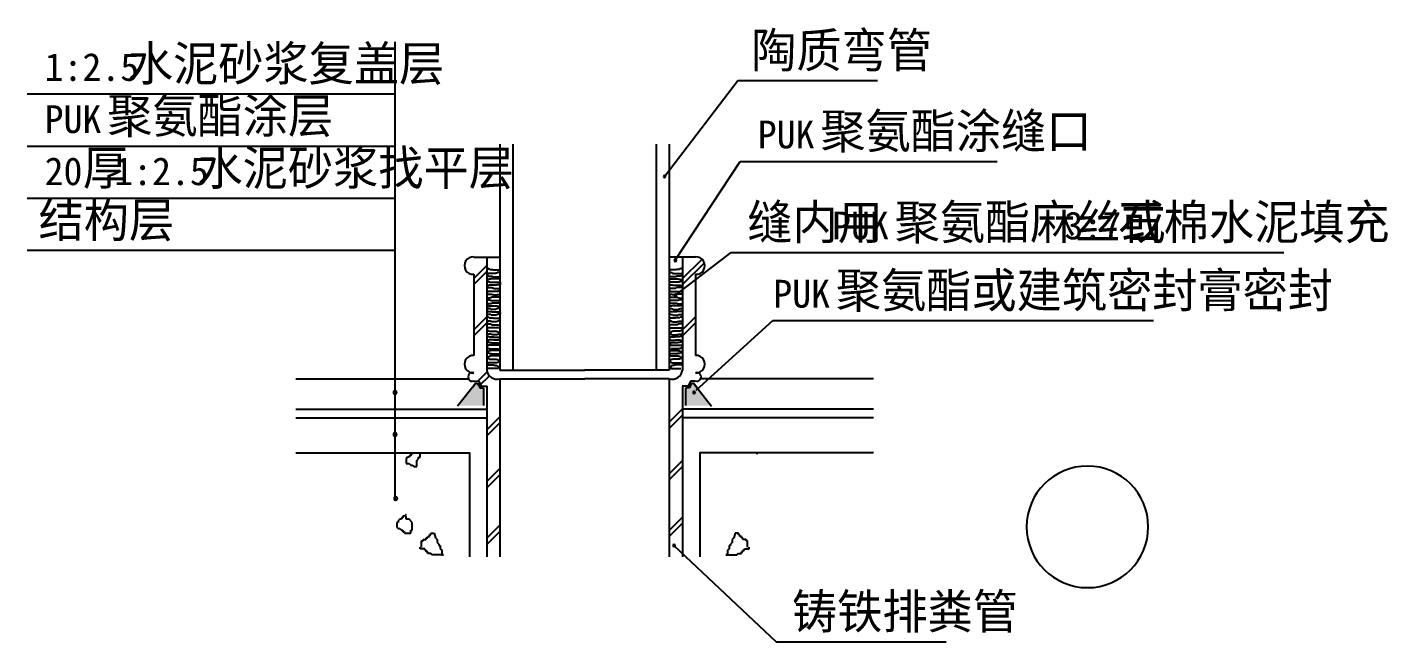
# Model space of a CAD drawing. Header units: metres. Extents: x 8228 to 30938, y -17394 to 5639.
# Drawn here: x 9451 to 25103, y -1435 to 5639 of the extents above; entities that cross this region are included whole.
import ezdxf

# ---------------------------------------------------------------- set-up
doc = ezdxf.new("R2010")
doc.units = ezdxf.units.M
doc.layers.add('PUB_DIM', color=3, linetype='Continuous')
doc.layers.add('PUB_TEXT', color=7, linetype='Continuous')

# ---------------------------------------------------------------- blocks, each defined once
blk = doc.blocks.new('_INDEX1')
blk.add_lwpolyline([(-0.5, 0, 1), (0.5, 0, 1)], format="xyb", close=True)
blk = doc.blocks.new('_DOT')
blk.add_lwpolyline([(-0.05, 0, 1), (0.05, 0, 1)], format="xyb", close=True)

msp = doc.modelspace()

# ---------------------------------------------------------------- linework, layer by layer
for p, q in [((14889.33, 4291.82), (14889.33, 1691.82)), ((15039.33, 4291.82), (15039.33, 1691.82)), ((16687.62, 4291.82), (16687.62, 1691.82)), ((16837.62, 4291.82), (16837.62, 1691.82)), ((14589.33, 2991.82), (14889.33, 2991.82)), ((14739.33, 2991.82), (14739.33, 1691.82)), ((17137.62, 2991.82), (16837.62, 2991.82)), ((16987.62, 2991.82), (16987.62, 1691.82)), ((14589.33, 2795.05), (14589.33, 1859.57)), ((17137.62, 2795.05), (17137.62, 1859.57)), ((12539.33, 1591.82), (14528.62, 1591.82)), ((14589.33, 1661.62), (14589.33, 1660.51)), ((14889.33, 1691.82), (15864.33, 1691.82)), ((14889.33, 1591.82), (14889.33, -458.18)), ((14889.33, 1591.82), (15864.33, 1591.82)), ((16837.62, 1691.82), (15862.62, 1691.82)), ((16837.62, 1591.82), (15862.62, 1591.82)), ((16837.62, 1591.82), (16837.62, -458.18)), ((17137.62, 1661.62), (17137.62, 1660.51)), ((19187.62, 1591.82), (17198.34, 1591.82)), ((14739.33, 1505.84), (14739.33, -458.18)), ((16987.62, 1505.84), (16987.62, -458.18)), ((12539.33, 1141.82), (14739.33, 1141.82)), ((19187.62, 1141.82), (16987.62, 1141.82))]:
    msp.add_line(p, q)
for points in [[(12539.33, 1241.82), (14739.33, 1241.82)], [(19187.62, 1241.82), (16987.62, 1241.82)], [(12539.33, 741.82), (14539.33, 741.82), (14539.33, -458.18)], [(19187.62, 741.82), (17187.62, 741.82), (17187.62, -458.18)]]:
    msp.add_lwpolyline(points)
at = {"layer": 'PUB_DIM'}
for p, q in [((14589.33, 2746.64), (14739.33, 2896.64)), ((14589.33, 2675.93), (14739.33, 2825.93)), ((14745.82, 2874.48), (14745.82, 2860.53)), ((14745.82, 2860.53), (14750.47, 2860.53)), ((14750.47, 2860.53), (14755.12, 2855.88)), ((14755.12, 2855.88), (14773.73, 2855.88)), ((14773.73, 2855.88), (14773.73, 2851.24)), ((14773.73, 2851.24), (14806.28, 2851.24)), ((14806.28, 2851.24), (14810.93, 2846.59)), ((14810.93, 2846.59), (14885.35, 2846.59)), ((14876.05, 2818.7), (14871.4, 2814.05)), ((14880.7, 2818.7), (14876.05, 2818.7)), ((14885.35, 2823.35), (14880.7, 2823.35)), ((14880.7, 2823.35), (14880.7, 2818.7)), ((14885.35, 2846.59), (14885.35, 2823.35)), ((16841.61, 2846.59), (16841.61, 2823.35)), ((16916.02, 2846.59), (16841.61, 2846.59)), ((16841.61, 2823.35), (16846.26, 2823.35)), ((16846.26, 2823.35), (16846.26, 2818.7)), ((16846.26, 2818.7), (16850.91, 2818.7)), ((16850.91, 2818.7), (16855.56, 2814.05)), ((16920.68, 2851.24), (16916.02, 2846.59)), ((16953.23, 2851.24), (16920.68, 2851.24)), ((16953.23, 2855.88), (16953.23, 2851.24)), ((16971.84, 2855.88), (16953.23, 2855.88)), ((16976.49, 2860.53), (16971.84, 2855.88)), ((16981.14, 2860.53), (16976.49, 2860.53)), ((16991.21, 2746.64), (17213.82, 2969.26)), ((16991.21, 2675.93), (17242, 2926.73)), ((14745.82, 2725.74), (14741.17, 2725.74)), ((14741.17, 2725.74), (14741.17, 2716.44)), ((14741.17, 2716.44), (14745.82, 2716.44)), ((14838.84, 2804.76), (14745.82, 2804.76)), ((14745.82, 2804.76), (14745.82, 2776.87)), ((14745.82, 2776.87), (14755.12, 2776.87)), ((14764.42, 2735.04), (14745.82, 2735.04)), ((14745.82, 2735.04), (14745.82, 2725.74)), ((14745.82, 2716.44), (14745.82, 2711.8)), ((14745.82, 2711.8), (14759.77, 2711.8)), ((14759.77, 2665.32), (14750.47, 2665.32)), ((14750.47, 2665.32), (14750.47, 2660.67)), ((14755.12, 2776.87), (14759.77, 2772.22)), ((14759.77, 2772.22), (14796.98, 2772.22)), ((14759.77, 2711.8), (14759.77, 2707.15)), ((14759.77, 2707.15), (14773.73, 2707.15)), ((14848.14, 2669.96), (14759.77, 2669.96)), ((14759.77, 2669.96), (14759.77, 2665.32)), ((14783.03, 2739.68), (14764.42, 2739.68)), ((14764.42, 2739.68), (14764.42, 2735.04)), ((14773.73, 2707.15), (14773.73, 2702.5)), ((14773.73, 2702.5), (14890, 2702.5)), ((14880.7, 2744.33), (14783.03, 2744.33)), ((14783.03, 2744.33), (14783.03, 2739.68)), ((14796.98, 2772.22), (14815.59, 2767.57)), ((14815.59, 2767.57), (14880.7, 2767.57)), ((14843.49, 2809.4), (14838.84, 2804.76)), ((14857.45, 2809.4), (14843.49, 2809.4)), ((14852.79, 2674.61), (14848.14, 2669.96)), ((14890, 2674.61), (14852.79, 2674.61)), ((14871.4, 2814.05), (14857.45, 2814.05)), ((14857.45, 2814.05), (14857.45, 2809.4)), ((14880.7, 2767.57), (14880.7, 2772.22)), ((14880.7, 2772.22), (14889.33, 2772.22)), ((14885.35, 2748.98), (14880.7, 2744.33)), ((14889.33, 2748.98), (14885.35, 2748.98)), ((14890, 2702.5), (14890, 2674.61)), ((16836.96, 2702.5), (16836.96, 2674.61)), ((16953.23, 2702.5), (16836.96, 2702.5)), ((16836.96, 2674.61), (16874.16, 2674.61)), ((16846.26, 2772.22), (16837.62, 2772.22)), ((16837.62, 2748.98), (16841.61, 2748.98)), ((16841.61, 2748.98), (16846.26, 2744.33)), ((16846.26, 2767.57), (16846.26, 2772.22)), ((16911.37, 2767.57), (16846.26, 2767.57)), ((16846.26, 2744.33), (16943.93, 2744.33)), ((16855.56, 2814.05), (16869.51, 2814.05)), ((16869.51, 2814.05), (16869.51, 2809.4)), ((16869.51, 2809.4), (16883.47, 2809.4)), ((16874.16, 2674.61), (16878.82, 2669.96)), ((16878.82, 2669.96), (16967.19, 2669.96)), ((16883.47, 2809.4), (16888.12, 2804.76)), ((16888.12, 2804.76), (16981.14, 2804.76)), ((16929.98, 2772.22), (16911.37, 2767.57)), ((16967.19, 2772.22), (16929.98, 2772.22)), ((16943.93, 2744.33), (16943.93, 2739.68)), ((16943.93, 2739.68), (16962.54, 2739.68)), ((16953.23, 2707.15), (16953.23, 2702.5)), ((16967.19, 2707.15), (16953.23, 2707.15)), ((16962.54, 2739.68), (16962.54, 2735.04)), ((16962.54, 2735.04), (16981.14, 2735.04)), ((16971.84, 2776.87), (16967.19, 2772.22)), ((16967.19, 2711.8), (16967.19, 2707.15)), ((16981.14, 2711.8), (16967.19, 2711.8)), ((16967.19, 2669.96), (16967.19, 2665.32)), ((16967.19, 2665.32), (16976.49, 2665.32)), ((16981.14, 2776.87), (16971.84, 2776.87)), ((16976.49, 2665.32), (16976.49, 2660.67)), ((16981.14, 2804.76), (16981.14, 2776.87)), ((16981.14, 2735.04), (16981.14, 2725.74)), ((16981.14, 2725.74), (16985.79, 2725.74)), ((16981.14, 2716.44), (16981.14, 2711.8)), ((16985.79, 2716.44), (16981.14, 2716.44)), ((16985.79, 2725.74), (16985.79, 2716.44)), ((14750.47, 2590.95), (14739.33, 2590.95)), ((14741.17, 2590.95), (14741.17, 2567.71)), ((14741.17, 2567.71), (14796.98, 2567.71)), ((14750.47, 2660.67), (14745.82, 2660.67)), ((14745.82, 2660.67), (14745.82, 2646.72)), ((14745.82, 2646.72), (14750.47, 2642.08)), ((14773.73, 2521.23), (14745.82, 2521.23)), ((14745.82, 2521.23), (14745.82, 2502.63)), ((14750.47, 2642.08), (14801.63, 2642.08)), ((14866.75, 2595.6), (14750.47, 2595.6)), ((14750.47, 2595.6), (14750.47, 2590.95)), ((14792.33, 2525.87), (14773.73, 2525.87)), ((14773.73, 2525.87), (14773.73, 2521.23)), ((14880.7, 2530.52), (14792.33, 2530.52)), ((14792.33, 2530.52), (14792.33, 2525.87)), ((14796.98, 2567.71), (14801.63, 2563.06)), ((14801.63, 2642.08), (14801.63, 2637.43)), ((14801.63, 2637.43), (14815.59, 2637.43)), ((14801.63, 2563.06), (14810.93, 2563.06)), ((14810.93, 2563.06), (14815.59, 2558.41)), ((14815.59, 2637.43), (14815.59, 2632.78)), ((14815.59, 2632.78), (14876.05, 2632.78)), ((14815.59, 2558.41), (14857.45, 2558.41)), ((14857.45, 2558.41), (14857.45, 2563.06)), ((14857.45, 2563.06), (14885.35, 2563.06)), ((14871.4, 2600.24), (14866.75, 2595.6)), ((14880.7, 2600.24), (14871.4, 2600.24)), ((14876.05, 2632.78), (14876.05, 2628.13)), ((14876.05, 2628.13), (14880.7, 2628.13)), ((14880.7, 2628.13), (14880.7, 2623.48)), ((14880.7, 2623.48), (14885.35, 2623.48)), ((14889.33, 2604.89), (14880.7, 2604.89)), ((14880.7, 2604.89), (14880.7, 2600.24)), ((14885.35, 2535.17), (14880.7, 2535.17)), ((14880.7, 2535.17), (14880.7, 2530.52)), ((14885.35, 2623.48), (14885.35, 2618.84)), ((14885.35, 2618.84), (14889.33, 2618.84)), ((14885.35, 2563.06), (14885.35, 2535.17)), ((16841.61, 2618.84), (16837.62, 2618.84)), ((16837.62, 2604.89), (16846.26, 2604.89)), ((16841.61, 2623.48), (16841.61, 2618.84)), ((16846.26, 2623.48), (16841.61, 2623.48)), ((16841.61, 2563.06), (16841.61, 2535.17)), ((16869.51, 2563.06), (16841.61, 2563.06)), ((16841.61, 2535.17), (16846.26, 2535.17)), ((16846.26, 2628.13), (16846.26, 2623.48)), ((16850.91, 2628.13), (16846.26, 2628.13)), ((16846.26, 2604.89), (16846.26, 2600.24)), ((16846.26, 2600.24), (16855.56, 2600.24)), ((16846.26, 2535.17), (16846.26, 2530.52)), ((16846.26, 2530.52), (16934.63, 2530.52)), ((16850.91, 2632.78), (16850.91, 2628.13)), ((16911.37, 2632.78), (16850.91, 2632.78)), ((16855.56, 2600.24), (16860.21, 2595.6)), ((16860.21, 2595.6), (16976.49, 2595.6)), ((16869.51, 2558.41), (16869.51, 2563.06)), ((16911.37, 2558.41), (16869.51, 2558.41)), ((16911.37, 2637.43), (16911.37, 2632.78)), ((16925.33, 2637.43), (16911.37, 2637.43)), ((16916.02, 2563.06), (16911.37, 2558.41)), ((16925.33, 2563.06), (16916.02, 2563.06)), ((16925.33, 2642.08), (16925.33, 2637.43)), ((16976.49, 2642.08), (16925.33, 2642.08)), ((16929.98, 2567.71), (16925.33, 2563.06)), ((16985.79, 2567.71), (16929.98, 2567.71)), ((16934.63, 2530.52), (16934.63, 2525.87)), ((16934.63, 2525.87), (16953.23, 2525.87)), ((16953.23, 2525.87), (16953.23, 2521.23)), ((16953.23, 2521.23), (16981.14, 2521.23)), ((16976.49, 2660.67), (16981.14, 2660.67)), ((16981.14, 2646.72), (16976.49, 2642.08)), ((16976.49, 2595.6), (16976.49, 2590.95)), ((16976.49, 2590.95), (16987.62, 2590.95)), ((16981.14, 2660.67), (16981.14, 2646.72)), ((16981.14, 2521.23), (16981.14, 2502.63)), ((16985.79, 2590.95), (16985.79, 2567.71)), ((14745.82, 2391.08), (14741.17, 2391.08)), ((14741.17, 2391.08), (14741.17, 2372.49)), ((14741.17, 2372.49), (14750.47, 2372.49)), ((14745.82, 2502.63), (14773.73, 2502.63)), ((14792.33, 2456.15), (14745.82, 2456.15)), ((14745.82, 2456.15), (14745.82, 2437.56)), ((14745.82, 2437.56), (14755.12, 2437.56)), ((14769.07, 2400.38), (14745.82, 2400.38)), ((14745.82, 2400.38), (14745.82, 2391.08)), ((14750.47, 2372.49), (14750.47, 2367.84)), ((14750.47, 2367.84), (14796.98, 2367.84)), ((14755.12, 2437.56), (14759.77, 2432.91)), ((14759.77, 2432.91), (14862.1, 2432.91)), ((14769.07, 2395.73), (14769.07, 2400.38)), ((14783.03, 2395.73), (14769.07, 2395.73)), ((14773.73, 2502.63), (14778.38, 2497.99)), ((14778.38, 2497.99), (14783.03, 2497.99)), ((14783.03, 2497.99), (14783.03, 2493.34)), ((14783.03, 2493.34), (14876.05, 2493.34)), ((14783.03, 2391.08), (14783.03, 2395.73)), ((14843.49, 2391.08), (14783.03, 2391.08)), ((14796.98, 2460.8), (14792.33, 2456.15)), ((14876.05, 2460.8), (14796.98, 2460.8)), ((14796.98, 2367.84), (14801.63, 2363.19)), ((14801.63, 2363.19), (14885.35, 2363.19)), ((14848.14, 2395.73), (14843.49, 2391.08)), ((14857.45, 2395.73), (14848.14, 2395.73)), ((14862.1, 2400.38), (14857.45, 2395.73)), ((14862.1, 2432.91), (14862.1, 2428.27)), ((14862.1, 2428.27), (14880.7, 2428.27)), ((14880.7, 2400.38), (14862.1, 2400.38)), ((14876.05, 2493.34), (14876.05, 2488.69)), ((14876.05, 2488.69), (14880.7, 2488.69)), ((14885.35, 2465.45), (14876.05, 2465.45)), ((14876.05, 2465.45), (14876.05, 2460.8)), ((14880.7, 2488.69), (14880.7, 2484.04)), ((14880.7, 2484.04), (14885.35, 2484.04)), ((14880.7, 2428.27), (14880.7, 2423.62)), ((14880.7, 2423.62), (14885.35, 2423.62)), ((14885.35, 2405.03), (14880.7, 2400.38)), ((14885.35, 2484.04), (14885.35, 2465.45)), ((14885.35, 2423.62), (14885.35, 2418.97)), ((14885.35, 2418.97), (14889.33, 2418.97)), ((14889.33, 2405.03), (14885.35, 2405.03)), ((14885.35, 2363.19), (14885.35, 2353.9)), ((14885.35, 2353.9), (14890, 2353.9)), ((14890, 2353.9), (14890, 2339.95)), ((16836.96, 2353.9), (16836.96, 2339.95)), ((16841.61, 2353.9), (16836.96, 2353.9)), ((16841.61, 2418.97), (16837.62, 2418.97)), ((16837.62, 2405.03), (16841.61, 2405.03)), ((16841.61, 2484.04), (16841.61, 2465.45)), ((16846.26, 2484.04), (16841.61, 2484.04)), ((16841.61, 2465.45), (16850.91, 2465.45)), ((16841.61, 2423.62), (16841.61, 2418.97)), ((16846.26, 2423.62), (16841.61, 2423.62)), ((16841.61, 2405.03), (16846.26, 2400.38)), ((16841.61, 2363.19), (16841.61, 2353.9)), ((16925.33, 2363.19), (16841.61, 2363.19)), ((16846.26, 2488.69), (16846.26, 2484.04)), ((16850.91, 2488.69), (16846.26, 2488.69)), ((16846.26, 2428.27), (16846.26, 2423.62)), ((16864.86, 2428.27), (16846.26, 2428.27)), ((16846.26, 2400.38), (16864.86, 2400.38)), ((16850.91, 2493.34), (16850.91, 2488.69)), ((16943.93, 2493.34), (16850.91, 2493.34)), ((16850.91, 2465.45), (16850.91, 2460.8)), ((16850.91, 2460.8), (16929.98, 2460.8)), ((16864.86, 2432.91), (16864.86, 2428.27)), ((16967.19, 2432.91), (16864.86, 2432.91)), ((16864.86, 2400.38), (16869.51, 2395.73)), ((16869.51, 2395.73), (16878.82, 2395.73)), ((16878.82, 2395.73), (16883.47, 2391.08)), ((16883.47, 2391.08), (16943.93, 2391.08)), ((16929.98, 2367.84), (16925.33, 2363.19)), ((16929.98, 2460.8), (16934.63, 2456.15)), ((16976.49, 2367.84), (16929.98, 2367.84)), ((16934.63, 2456.15), (16981.14, 2456.15)), ((16943.93, 2497.99), (16943.93, 2493.34)), ((16948.58, 2497.99), (16943.93, 2497.99)), ((16943.93, 2395.73), (16957.88, 2395.73)), ((16943.93, 2391.08), (16943.93, 2395.73)), ((16953.23, 2502.63), (16948.58, 2497.99)), ((16981.14, 2502.63), (16953.23, 2502.63)), ((16957.88, 2400.38), (16981.14, 2400.38)), ((16957.88, 2395.73), (16957.88, 2400.38)), ((16971.84, 2437.56), (16967.19, 2432.91)), ((16981.14, 2437.56), (16971.84, 2437.56)), ((16976.49, 2372.49), (16976.49, 2367.84)), ((16985.79, 2372.49), (16976.49, 2372.49)), ((16981.14, 2456.15), (16981.14, 2437.56)), ((16981.14, 2400.38), (16981.14, 2391.08)), ((16981.14, 2391.08), (16985.79, 2391.08)), ((16985.79, 2391.08), (16985.79, 2372.49)), ((14589.33, 2156.58), (14739.33, 2306.58)), ((14589.33, 2085.87), (14739.33, 2235.87)), ((14741.17, 2326.01), (14739.33, 2326.01)), ((14739.33, 2312.07), (14741.17, 2312.07)), ((14783.03, 2330.66), (14741.17, 2330.66)), ((14741.17, 2330.66), (14741.17, 2326.01)), ((14741.17, 2312.07), (14741.17, 2307.42)), ((14741.17, 2307.42), (14745.82, 2307.42)), ((14745.82, 2251.64), (14741.17, 2251.64)), ((14741.17, 2251.64), (14741.17, 2228.4)), ((14741.17, 2228.4), (14750.47, 2228.4)), ((14745.82, 2307.42), (14750.47, 2302.77)), ((14778.38, 2256.29), (14745.82, 2256.29)), ((14745.82, 2256.29), (14745.82, 2251.64)), ((14750.47, 2302.77), (14759.77, 2302.77)), ((14750.47, 2228.4), (14750.47, 2223.75)), ((14750.47, 2223.75), (14783.03, 2223.75)), ((14759.77, 2302.77), (14769.07, 2293.47)), ((14769.07, 2293.47), (14810.93, 2293.47)), ((14783.03, 2251.64), (14778.38, 2256.29)), ((14787.68, 2326.01), (14783.03, 2330.66)), ((14796.98, 2251.64), (14783.03, 2251.64)), ((14783.03, 2223.75), (14787.68, 2219.1)), ((14848.14, 2326.01), (14787.68, 2326.01)), ((14787.68, 2219.1), (14792.33, 2219.1)), ((14792.33, 2219.1), (14792.33, 2214.46)), ((14792.33, 2214.46), (14866.75, 2214.46)), ((14796.98, 2246.99), (14796.98, 2251.64)), ((14848.14, 2246.99), (14796.98, 2246.99)), ((14810.93, 2293.47), (14820.24, 2288.83)), ((14820.24, 2288.83), (14889.33, 2288.83)), ((14852.79, 2330.66), (14848.14, 2326.01)), ((14852.79, 2251.64), (14848.14, 2246.99)), ((14866.75, 2330.66), (14852.79, 2330.66)), ((14862.1, 2251.64), (14852.79, 2251.64)), ((14866.75, 2256.29), (14862.1, 2251.64)), ((14871.4, 2335.31), (14866.75, 2330.66)), ((14871.4, 2256.29), (14866.75, 2256.29)), ((14866.75, 2214.46), (14885.35, 2209.81)), ((14885.35, 2335.31), (14871.4, 2335.31)), ((14876.05, 2260.94), (14871.4, 2256.29)), ((14889.33, 2265.59), (14876.05, 2265.59)), ((14876.05, 2265.59), (14876.05, 2260.94)), ((14890, 2339.95), (14885.35, 2339.95)), ((14885.35, 2339.95), (14885.35, 2335.31)), ((14885.35, 2209.81), (14889.33, 2209.81)), ((16836.96, 2339.95), (16841.61, 2339.95)), ((16906.72, 2288.83), (16837.62, 2288.83)), ((16837.62, 2265.59), (16850.91, 2265.59)), ((16841.61, 2209.81), (16837.62, 2209.81)), ((16841.61, 2339.95), (16841.61, 2335.31)), ((16841.61, 2335.31), (16855.56, 2335.31)), ((16860.21, 2214.46), (16841.61, 2209.81)), ((16850.91, 2265.59), (16850.91, 2260.94)), ((16850.91, 2260.94), (16855.56, 2256.29)), ((16855.56, 2335.31), (16860.21, 2330.66)), ((16855.56, 2256.29), (16860.21, 2256.29)), ((16860.21, 2330.66), (16874.16, 2330.66)), ((16860.21, 2256.29), (16864.86, 2251.64)), ((16934.63, 2214.46), (16860.21, 2214.46)), ((16864.86, 2251.64), (16874.16, 2251.64)), ((16874.16, 2330.66), (16878.82, 2326.01)), ((16874.16, 2251.64), (16878.82, 2246.99)), ((16878.82, 2326.01), (16939.28, 2326.01)), ((16878.82, 2246.99), (16929.98, 2246.99)), ((16916.02, 2293.47), (16906.72, 2288.83)), ((16957.88, 2293.47), (16916.02, 2293.47)), ((16929.98, 2251.64), (16943.93, 2251.64)), ((16929.98, 2246.99), (16929.98, 2251.64)), ((16934.63, 2219.1), (16934.63, 2214.46)), ((16939.28, 2219.1), (16934.63, 2219.1)), ((16939.28, 2326.01), (16943.93, 2330.66)), ((16943.93, 2223.75), (16939.28, 2219.1)), ((16943.93, 2330.66), (16985.79, 2330.66)), ((16943.93, 2251.64), (16948.58, 2256.29)), ((16976.49, 2223.75), (16943.93, 2223.75)), ((16948.58, 2256.29), (16981.14, 2256.29)), ((16967.19, 2302.77), (16957.88, 2293.47)), ((16976.49, 2302.77), (16967.19, 2302.77)), ((16981.14, 2307.42), (16976.49, 2302.77)), ((16976.49, 2228.4), (16976.49, 2223.75)), ((16985.79, 2228.4), (16976.49, 2228.4)), ((16985.79, 2307.42), (16981.14, 2307.42)), ((16981.14, 2256.29), (16981.14, 2251.64)), ((16981.14, 2251.64), (16985.79, 2251.64)), ((16985.79, 2330.66), (16985.79, 2326.01)), ((16985.79, 2326.01), (16987.62, 2326.01)), ((16987.62, 2312.07), (16985.79, 2312.07)), ((16985.79, 2312.07), (16985.79, 2307.42)), ((16985.79, 2251.64), (16985.79, 2228.4)), ((16987.84, 2156.58), (17137.84, 2306.58)), ((16987.84, 2085.87), (17137.84, 2235.87)), ((14880.7, 2177.27), (14741.17, 2177.27)), ((14750.47, 2172.62), (14741.17, 2172.62)), ((14741.17, 2172.62), (14741.17, 2149.38)), ((14741.17, 2149.38), (14745.82, 2149.38)), ((14783.03, 2107.55), (14741.17, 2107.55)), ((14741.17, 2107.55), (14741.17, 2084.31)), ((14741.17, 2084.31), (14745.82, 2079.66)), ((14745.82, 2149.38), (14745.82, 2144.74)), ((14745.82, 2144.74), (14759.77, 2144.74)), ((14745.82, 2079.66), (14764.42, 2079.66)), ((14750.47, 2177.27), (14750.47, 2172.62)), ((14764.42, 2037.83), (14755.12, 2037.83)), ((14755.12, 2037.83), (14755.12, 2033.18)), ((14759.77, 2144.74), (14764.42, 2140.09)), ((14764.42, 2140.09), (14848.14, 2140.09)), ((14764.42, 2079.66), (14769.07, 2075.02)), ((14815.59, 2042.48), (14764.42, 2042.48)), ((14764.42, 2042.48), (14764.42, 2037.83)), ((14769.07, 2075.02), (14820.24, 2075.02)), ((14787.68, 2102.9), (14783.03, 2107.55)), ((14796.98, 2102.9), (14787.68, 2102.9)), ((14806.28, 2098.26), (14796.98, 2102.9)), ((14857.45, 2098.26), (14806.28, 2098.26)), ((14820.24, 2037.83), (14815.59, 2042.48)), ((14820.24, 2075.02), (14820.24, 2070.37)), ((14820.24, 2070.37), (14876.05, 2070.37)), ((14876.05, 2037.83), (14820.24, 2037.83)), ((14848.14, 2140.09), (14848.14, 2135.44)), ((14848.14, 2135.44), (14862.1, 2135.44)), ((14862.1, 2102.9), (14857.45, 2098.26)), ((14862.1, 2135.44), (14862.1, 2130.79)), ((14862.1, 2130.79), (14871.4, 2130.79)), ((14866.75, 2102.9), (14862.1, 2102.9)), ((14871.4, 2107.55), (14866.75, 2102.9)), ((14871.4, 2130.79), (14871.4, 2121.5)), ((14871.4, 2121.5), (14876.05, 2121.5)), ((14876.05, 2107.55), (14871.4, 2107.55)), ((14876.05, 2121.5), (14876.05, 2107.55)), ((14876.05, 2070.37), (14880.7, 2065.72)), ((14880.7, 2042.48), (14876.05, 2037.83)), ((14885.35, 2181.92), (14880.7, 2177.27)), ((14880.7, 2065.72), (14885.35, 2065.72)), ((14885.35, 2042.48), (14880.7, 2042.48)), ((14889.33, 2181.92), (14885.35, 2181.92)), ((14885.35, 2065.72), (14885.35, 2042.48)), ((16837.62, 2181.92), (16841.61, 2181.92)), ((16841.61, 2181.92), (16846.26, 2177.27)), ((16841.61, 2065.72), (16841.61, 2042.48)), ((16846.26, 2065.72), (16841.61, 2065.72)), ((16841.61, 2042.48), (16846.26, 2042.48)), ((16846.26, 2177.27), (16985.79, 2177.27)), ((16850.91, 2070.37), (16846.26, 2065.72)), ((16846.26, 2042.48), (16850.91, 2037.83)), ((16850.91, 2121.5), (16850.91, 2107.55)), ((16855.56, 2121.5), (16850.91, 2121.5)), ((16850.91, 2107.55), (16855.56, 2107.55)), ((16906.72, 2070.37), (16850.91, 2070.37)), ((16850.91, 2037.83), (16906.72, 2037.83)), ((16855.56, 2130.79), (16855.56, 2121.5)), ((16864.86, 2130.79), (16855.56, 2130.79)), ((16855.56, 2107.55), (16860.21, 2102.9)), ((16860.21, 2102.9), (16864.86, 2102.9)), ((16864.86, 2135.44), (16864.86, 2130.79)), ((16878.82, 2135.44), (16864.86, 2135.44)), ((16864.86, 2102.9), (16869.51, 2098.26)), ((16869.51, 2098.26), (16920.68, 2098.26)), ((16878.82, 2140.09), (16878.82, 2135.44)), ((16962.54, 2140.09), (16878.82, 2140.09)), ((16906.72, 2075.02), (16906.72, 2070.37)), ((16957.88, 2075.02), (16906.72, 2075.02)), ((16906.72, 2037.83), (16911.37, 2042.48)), ((16911.37, 2042.48), (16962.54, 2042.48)), ((16920.68, 2098.26), (16929.98, 2102.9)), ((16929.98, 2102.9), (16939.28, 2102.9)), ((16939.28, 2102.9), (16943.93, 2107.55)), ((16943.93, 2107.55), (16985.79, 2107.55)), ((16962.54, 2079.66), (16957.88, 2075.02)), ((16967.19, 2144.74), (16962.54, 2140.09)), ((16981.14, 2079.66), (16962.54, 2079.66)), ((16962.54, 2042.48), (16962.54, 2037.83)), ((16962.54, 2037.83), (16971.84, 2037.83)), ((16981.14, 2144.74), (16967.19, 2144.74)), ((16971.84, 2037.83), (16971.84, 2033.18)), ((16976.49, 2177.27), (16976.49, 2172.62)), ((16976.49, 2172.62), (16985.79, 2172.62)), ((16981.14, 2149.38), (16981.14, 2144.74)), ((16985.79, 2149.38), (16981.14, 2149.38)), ((16985.79, 2084.31), (16981.14, 2079.66)), ((16985.79, 2172.62), (16985.79, 2149.38)), ((16985.79, 2107.55), (16985.79, 2084.31)), ((14745.82, 1968.11), (14741.17, 1968.11)), ((14741.17, 1968.11), (14741.17, 1949.52)), ((14741.17, 1949.52), (14745.82, 1944.87)), ((14750.47, 1972.76), (14745.82, 1968.11)), ((14745.82, 1944.87), (14755.12, 1944.87)), ((14750.47, 1903.04), (14745.82, 1903.04)), ((14745.82, 1903.04), (14745.82, 1893.74)), ((14745.82, 1893.74), (14750.47, 1893.74)), ((14755.12, 2033.18), (14750.47, 2033.18)), ((14750.47, 2033.18), (14750.47, 2019.24)), ((14750.47, 2019.24), (14755.12, 2014.59)), ((14880.7, 1977.41), (14750.47, 1977.41)), ((14750.47, 1977.41), (14750.47, 1972.76)), ((14764.42, 1907.69), (14750.47, 1907.69)), ((14750.47, 1907.69), (14750.47, 1903.04)), ((14750.47, 1893.74), (14750.47, 1889.09)), ((14750.47, 1889.09), (14759.77, 1889.09)), ((14755.12, 2014.59), (14764.42, 2014.59)), ((14755.12, 1944.87), (14755.12, 1940.22)), ((14755.12, 1940.22), (14769.07, 1940.22)), ((14759.77, 1889.09), (14764.42, 1884.45)), ((14764.42, 2014.59), (14764.42, 2009.94)), ((14764.42, 2009.94), (14792.33, 2009.94)), ((14778.38, 1912.33), (14764.42, 1912.33)), ((14764.42, 1912.33), (14764.42, 1907.69)), ((14764.42, 1884.45), (14792.33, 1884.45)), ((14769.07, 1940.22), (14769.07, 1935.57)), ((14769.07, 1935.57), (14871.4, 1935.57)), ((14783.03, 1916.98), (14778.38, 1912.33)), ((14876.05, 1916.98), (14783.03, 1916.98)), ((14792.33, 2009.94), (14792.33, 2005.3)), ((14792.33, 2005.3), (14866.75, 2005.3)), ((14792.33, 1884.45), (14796.98, 1879.8)), ((14796.98, 1879.8), (14885.35, 1879.8)), ((14866.75, 2005.3), (14871.4, 2000.65)), ((14871.4, 2000.65), (14876.05, 2000.65)), ((14871.4, 1935.57), (14871.4, 1926.28)), ((14871.4, 1926.28), (14876.05, 1926.28)), ((14876.05, 2000.65), (14880.7, 1996)), ((14876.05, 1926.28), (14876.05, 1916.98)), ((14880.7, 1996), (14880.7, 1977.41)), ((14885.35, 1879.8), (14885.35, 1856.56)), ((16841.61, 1879.8), (16841.61, 1856.56)), ((16929.98, 1879.8), (16841.61, 1879.8)), ((16850.91, 2000.65), (16846.26, 1996)), ((16846.26, 1996), (16846.26, 1977.41)), ((16846.26, 1977.41), (16976.49, 1977.41)), ((16855.56, 2000.65), (16850.91, 2000.65)), ((16850.91, 1926.28), (16850.91, 1916.98)), ((16855.56, 1926.28), (16850.91, 1926.28)), ((16850.91, 1916.98), (16943.93, 1916.98)), ((16860.21, 2005.3), (16855.56, 2000.65)), ((16855.56, 1935.57), (16855.56, 1926.28)), ((16957.88, 1935.57), (16855.56, 1935.57)), ((16934.63, 2005.3), (16860.21, 2005.3)), ((16934.63, 1884.45), (16929.98, 1879.8)), ((16934.63, 2009.94), (16934.63, 2005.3)), ((16962.54, 2009.94), (16934.63, 2009.94)), ((16962.54, 1884.45), (16934.63, 1884.45)), ((16943.93, 1916.98), (16948.58, 1912.33)), ((16948.58, 1912.33), (16962.54, 1912.33)), ((16957.88, 1940.22), (16957.88, 1935.57)), ((16971.84, 1940.22), (16957.88, 1940.22)), ((16962.54, 2014.59), (16962.54, 2009.94)), ((16971.84, 2014.59), (16962.54, 2014.59)), ((16962.54, 1912.33), (16962.54, 1907.69)), ((16962.54, 1907.69), (16976.49, 1907.69)), ((16967.19, 1889.09), (16962.54, 1884.45)), ((16976.49, 1889.09), (16967.19, 1889.09)), ((16971.84, 2033.18), (16976.49, 2033.18)), ((16976.49, 2019.24), (16971.84, 2014.59)), ((16971.84, 1944.87), (16971.84, 1940.22)), ((16981.14, 1944.87), (16971.84, 1944.87)), ((16976.49, 2033.18), (16976.49, 2019.24)), ((16976.49, 1977.41), (16976.49, 1972.76)), ((16976.49, 1972.76), (16981.14, 1968.11)), ((16976.49, 1907.69), (16976.49, 1903.04)), ((16976.49, 1903.04), (16981.14, 1903.04)), ((16976.49, 1893.74), (16976.49, 1889.09)), ((16981.14, 1893.74), (16976.49, 1893.74)), ((16981.14, 1968.11), (16985.79, 1968.11)), ((16985.79, 1949.52), (16981.14, 1944.87)), ((16981.14, 1903.04), (16981.14, 1893.74)), ((16985.79, 1968.11), (16985.79, 1949.52)), ((14862.1, 1777.54), (14750.47, 1777.54)), ((14750.47, 1777.54), (14750.47, 1754.3)), ((14750.47, 1754.3), (14820.24, 1754.3)), ((14759.77, 1842.61), (14755.12, 1842.61)), ((14755.12, 1842.61), (14755.12, 1824.02)), ((14755.12, 1824.02), (14759.77, 1824.02)), ((14773.73, 1847.26), (14759.77, 1847.26)), ((14759.77, 1847.26), (14759.77, 1842.61)), ((14759.77, 1824.02), (14764.42, 1819.37)), ((14764.42, 1819.37), (14848.14, 1819.37)), ((14783.03, 1851.91), (14773.73, 1851.91)), ((14773.73, 1851.91), (14773.73, 1847.26)), ((14885.35, 1856.56), (14783.03, 1856.56)), ((14783.03, 1856.56), (14783.03, 1851.91)), ((14820.24, 1754.3), (14820.24, 1749.65)), ((14820.24, 1749.65), (14838.84, 1749.65)), ((14838.84, 1749.65), (14838.84, 1745.01)), ((14838.84, 1745.01), (14852.79, 1745.01)), ((14848.14, 1819.37), (14852.79, 1814.73)), ((14852.79, 1814.73), (14866.75, 1814.73)), ((14852.79, 1745.01), (14857.45, 1740.36)), ((14857.45, 1740.36), (14866.75, 1740.36)), ((14866.75, 1782.19), (14862.1, 1777.54)), ((14866.75, 1814.73), (14866.75, 1810.08)), ((14866.75, 1810.08), (14871.4, 1810.08)), ((14871.4, 1782.19), (14866.75, 1782.19)), ((14866.75, 1740.36), (14866.75, 1735.71)), ((14866.75, 1735.71), (14871.4, 1731.06)), ((14871.4, 1810.08), (14876.05, 1805.43)), ((14880.7, 1786.84), (14871.4, 1786.84)), ((14871.4, 1786.84), (14871.4, 1782.19)), ((14871.4, 1731.06), (14876.05, 1731.06)), ((14876.05, 1805.43), (14880.7, 1805.43)), ((14876.05, 1731.06), (14876.05, 1717.12)), ((14880.7, 1805.43), (14880.7, 1786.84)), ((16841.61, 1856.56), (16943.93, 1856.56)), ((16850.91, 1805.43), (16846.26, 1805.43)), ((16846.26, 1805.43), (16846.26, 1786.84)), ((16846.26, 1786.84), (16855.56, 1786.84)), ((16855.56, 1810.08), (16850.91, 1805.43)), ((16850.91, 1731.06), (16850.91, 1717.12)), ((16855.56, 1731.06), (16850.91, 1731.06)), ((16860.21, 1810.08), (16855.56, 1810.08)), ((16855.56, 1786.84), (16855.56, 1782.19)), ((16855.56, 1782.19), (16860.21, 1782.19)), ((16860.21, 1735.71), (16855.56, 1731.06)), ((16860.21, 1814.73), (16860.21, 1810.08)), ((16874.16, 1814.73), (16860.21, 1814.73)), ((16860.21, 1782.19), (16864.86, 1777.54)), ((16860.21, 1740.36), (16860.21, 1735.71)), ((16869.51, 1740.36), (16860.21, 1740.36)), ((16864.86, 1777.54), (16976.49, 1777.54)), ((16874.16, 1745.01), (16869.51, 1740.36)), ((16878.82, 1819.37), (16874.16, 1814.73)), ((16888.12, 1745.01), (16874.16, 1745.01)), ((16962.54, 1819.37), (16878.82, 1819.37)), ((16888.12, 1749.65), (16888.12, 1745.01)), ((16906.72, 1749.65), (16888.12, 1749.65)), ((16906.72, 1754.3), (16906.72, 1749.65)), ((16976.49, 1754.3), (16906.72, 1754.3)), ((16943.93, 1856.56), (16943.93, 1851.91)), ((16943.93, 1851.91), (16953.23, 1851.91)), ((16953.23, 1851.91), (16953.23, 1847.26)), ((16953.23, 1847.26), (16967.19, 1847.26)), ((16967.19, 1824.02), (16962.54, 1819.37)), ((16967.19, 1847.26), (16967.19, 1842.61)), ((16967.19, 1842.61), (16971.84, 1842.61)), ((16971.84, 1824.02), (16967.19, 1824.02)), ((16971.84, 1842.61), (16971.84, 1824.02)), ((16976.49, 1777.54), (16976.49, 1754.3)), ((14590.4, 1565.85), (14646.15, 1565.85)), ((14634.88, 1565.85), (14742.2, 1673.16)), ((14646.15, 1565.85), (14671.88, 1505.84)), ((14661.22, 1521.47), (14767.21, 1627.46)), ((14871.4, 1712.47), (14755.12, 1712.47)), ((14876.05, 1717.12), (14871.4, 1717.12)), ((14871.4, 1717.12), (14871.4, 1712.47)), ((16850.91, 1717.12), (16855.56, 1717.12)), ((16855.56, 1717.12), (16855.56, 1712.47)), ((16855.56, 1712.47), (16971.84, 1712.47)), ((17080.81, 1565.85), (17055.08, 1505.84)), ((17136.56, 1565.85), (17080.81, 1565.85)), ((14611.56, 1540.33), (14402.33, 1275.89)), ((14574.17, 1493.58), (14609.55, 1540.73)), ((14611.56, 1540.33), (14640.81, 1534.49)), ((14640.81, 1534.49), (14656.03, 1488.85)), ((14656.03, 1488.85), (14701.69, 1483.78)), ((14671.88, 1505.84), (14740.5, 1505.84)), ((14701.69, 1483.78), (14701.69, 1286.03)), ((17055.08, 1505.84), (16986.46, 1505.84)), ((17070.93, 1488.85), (17025.27, 1483.78)), ((17025.27, 1483.78), (17025.27, 1286.03)), ((17086.15, 1534.49), (17070.93, 1488.85)), ((17115.39, 1540.33), (17086.15, 1534.49)), ((17115.39, 1540.33), (17324.63, 1275.89)), ((17152.79, 1493.58), (17117.4, 1540.73)), ((14738.96, 1005.87), (14888.96, 1155.87)), ((16838.61, 1095.5), (16988.61, 1245.5)), ((16838.61, 1024.79), (16988.61, 1174.79)), ((14738.96, 935.15), (14888.96, 1085.15)), ((13827.25, 689.13), (13809.39, 671.28)), ((13809.39, 671.28), (13809.39, 617.74)), ((13845.11, 689.13), (13827.25, 689.13)), ((13862.98, 706.98), (13845.11, 706.98)), ((13845.11, 706.98), (13845.11, 689.13)), ((13880.84, 724.83), (13862.98, 724.83)), ((13862.98, 724.83), (13862.98, 706.98)), ((13880.84, 742.68), (13880.84, 724.83)), ((13934.42, 653.43), (13952.28, 671.28)), ((13934.42, 582.04), (13934.42, 653.43)), ((13952.28, 671.28), (13952.28, 689.13)), ((13952.28, 689.13), (13970.15, 689.13)), ((13970.15, 689.13), (13970.15, 742.68)), ((16836.41, 498.5), (16986.41, 648.5)), ((17846.12, 742.68), (17846.12, 724.83)), ((13809.39, 617.74), (13845.11, 617.74)), ((13845.11, 617.74), (13862.98, 599.89)), ((13862.98, 599.89), (13880.84, 599.89)), ((13880.84, 599.89), (13898.7, 582.04)), ((13898.7, 582.04), (13934.42, 582.04)), ((14738.96, 408.87), (14888.96, 558.87)), ((14738.96, 338.15), (14888.96, 488.15)), ((16836.41, 427.79), (16986.41, 577.79)), ((13791.53, 10.84), (13773.67, 10.84)), ((13773.67, 10.84), (13773.67, -7.01)), ((13809.39, 28.69), (13791.53, 10.84)), ((13809.39, -24.86), (13809.39, 10.84)), ((13720.08, -60.56), (13702.22, -60.56)), ((13702.22, -60.56), (13702.22, -114.1)), ((13702.22, -114.1), (13720.08, -131.95)), ((13737.94, -24.86), (13720.08, -42.71)), ((13720.08, -42.71), (13720.08, -60.56)), ((13720.08, -131.95), (13737.94, -131.95)), ((13755.81, -24.86), (13737.94, -24.86)), ((13737.94, -131.95), (13755.81, -149.8)), ((13773.67, -7.01), (13755.81, -7.01)), ((13755.81, -7.01), (13755.81, -24.86)), ((13755.81, -149.8), (13773.67, -149.8)), ((13773.67, -149.8), (13773.67, -167.65)), ((13845.11, -24.86), (13809.39, -24.86)), ((13880.84, -60.56), (13845.11, -24.86)), ((13862.98, -149.8), (13880.84, -149.8)), ((13862.98, -185.5), (13862.98, -149.8)), ((13880.84, -149.8), (13880.84, -60.56)), ((14738.96, -243.67), (14888.96, -93.67)), ((16836.41, -154.03), (16986.41, -4.03)), ((16836.41, -224.74), (16986.41, -74.74)), ((13773.67, -167.65), (13791.53, -167.65)), ((13791.53, -167.65), (13791.53, -185.5)), ((13791.53, -185.5), (13862.98, -185.5)), ((13988.01, -346.15), (13988.01, -274.75)), ((13988.01, -274.75), (14005.87, -274.75)), ((14005.87, -274.75), (14005.87, -256.9)), ((14005.87, -256.9), (14041.59, -256.9)), ((14041.59, -256.9), (14041.59, -239.05)), ((14041.59, -239.05), (14059.45, -239.05)), ((14059.45, -239.05), (14059.45, -221.2)), ((14059.45, -221.2), (14077.32, -221.2)), ((14077.32, -221.2), (14077.32, -203.35)), ((14077.32, -203.35), (14095.18, -203.35)), ((14095.18, -203.35), (14095.18, -185.5)), ((14095.18, -185.5), (14130.9, -185.5)), ((14130.9, -185.5), (14148.76, -239.05)), ((14148.76, -239.05), (14166.62, -256.9)), ((14166.62, -256.9), (14166.62, -292.6)), ((14166.62, -292.6), (14184.48, -310.45)), ((14184.48, -310.45), (14184.48, -328.3)), ((14738.96, -314.38), (14888.96, -164.38)), ((17560.34, -292.6), (17542.47, -310.45)), ((17542.47, -310.45), (17542.47, -328.3)), ((17578.2, -239.05), (17560.34, -256.9)), ((17560.34, -256.9), (17560.34, -292.6)), ((17596.06, -185.5), (17578.2, -239.05)), ((17631.78, -185.5), (17596.06, -185.5)), ((17631.78, -203.35), (17631.78, -185.5)), ((17649.64, -203.35), (17631.78, -203.35)), ((17649.64, -221.2), (17649.64, -203.35)), ((17667.51, -221.2), (17649.64, -221.2)), ((17667.51, -239.05), (17667.51, -221.2)), ((17685.37, -239.05), (17667.51, -239.05)), ((17685.37, -256.9), (17685.37, -239.05)), ((17721.09, -256.9), (17685.37, -256.9)), ((17721.09, -274.75), (17721.09, -256.9)), ((17738.95, -274.75), (17721.09, -274.75)), ((17738.95, -346.15), (17738.95, -274.75)), ((13970.15, -364), (13970.15, -346.15)), ((14023.73, -364), (13970.15, -364)), ((14023.73, -381.85), (14023.73, -364)), ((14041.59, -381.85), (14023.73, -381.85)), ((14041.59, -399.7), (14041.59, -381.85)), ((14059.45, -399.7), (14041.59, -399.7)), ((14059.45, -417.55), (14059.45, -399.7)), ((14095.18, -417.55), (14059.45, -417.55)), ((14113.04, -435.4), (14095.18, -417.55)), ((14238.07, -435.4), (14113.04, -435.4)), ((14184.48, -328.3), (14202.35, -328.3)), ((14202.35, -328.3), (14202.35, -364)), ((14202.35, -364), (14220.21, -381.85)), ((14220.21, -381.85), (14220.21, -435.4)), ((14220.21, -435.4), (14238.07, -435.4)), ((17506.75, -435.4), (17488.89, -435.4)), ((17488.89, -435.4), (17613.92, -435.4)), ((17524.61, -364), (17506.75, -381.85)), ((17506.75, -381.85), (17506.75, -435.4)), ((17542.47, -328.3), (17524.61, -328.3)), ((17524.61, -328.3), (17524.61, -364)), ((17613.92, -435.4), (17631.78, -417.55)), ((17631.78, -417.55), (17667.51, -417.55)), ((17667.51, -417.55), (17667.51, -399.7)), ((17667.51, -399.7), (17685.37, -399.7)), ((17685.37, -399.7), (17685.37, -381.85)), ((17685.37, -381.85), (17703.23, -381.85)), ((17703.23, -381.85), (17703.23, -364)), ((17703.23, -364), (17756.81, -364)), ((17756.81, -364), (17756.81, -346.15))]:
    msp.add_line(p, q, dxfattribs=at)
for points in [[(13662.48, 1434.54, 1), (13702.73, 1434.54, 1)], [(13662.48, 950.27, 1), (13702.73, 950.27, 1)], [(13669.12, 213.9, 1), (13709.37, 213.9, 1)]]:
    msp.add_lwpolyline(points, format="xyb", close=True, dxfattribs=at)
for centre, radius, start, end in [((14579.65, 2894.58), 100, 84.44, 275.56), ((17147.31, 2894.58), 100, 264.44, 95.56), ((14579.65, 1760.04), 100, 84.44, 275.56), ((17147.31, 1760.04), 100, 264.44, 95.56), ((14573.3, 1614.26), 50, 71.3, 288.7), ((14855.51, 1705.47), 117.83, 186, 286.66), ((16871.45, 1705.47), 117.83, 253.34, 354), ((17153.65, 1614.26), 50, 251.3, 108.7)]:
    msp.add_arc(centre, radius, start, end, dxfattribs=at)
for points in [[(14608.51, 1538.37), (14406.48, 1282.39), (14702.31, 1482.49), (14702.31, 1282.39)], [(14610.31, 1540.17), (14639.17, 1536.57), (14655.41, 1489.7), (14700.51, 1484.29)], [(17118.45, 1538.37), (17320.48, 1282.39), (17024.65, 1482.49), (17024.65, 1282.39)], [(17116.65, 1540.17), (17087.78, 1536.57), (17071.55, 1489.7), (17026.45, 1484.29)]]:
    msp.add_solid(points, dxfattribs=at)
at = {"layer": 'PUB_TEXT'}
for p, q in [((13684.81, 3071.17), (13684.81, 5471.17)), ((16782.75, 3920.39), (17625.58, 5024.05)), ((17625.58, 5024.05), (19233.58, 5024.05)), ((9450.7, 4871.17), (13680.79, 4871.17)), ((9450.7, 4271.17), (13680.79, 4271.17)), ((16906.97, 2956.03), (17654.64, 4094.66)), ((17654.64, 4094.66), (20608.16, 4094.66)), ((9450.7, 3671.17), (13680.79, 3671.17)), ((9450.7, 3071.17), (13680.79, 3071.17)), ((13684.81, 205.53), (13684.81, 3071.17)), ((16908.95, 2553.14), (17548.33, 3046.89)), ((17548.33, 3046.89), (23907.19, 3046.89)), ((17148.2, 1460.61), (18027.68, 2261.38)), ((18027.68, 2261.38), (22408.29, 2261.38)), ((16891.28, -326.79), (18067.42, -1434.99)), ((18067.42, -1434.99), (20022.09, -1434.99))]:
    msp.add_line(p, q, dxfattribs=at)

# ---------------------------------------------------------------- block references
for name, p, xscale, yscale, zscale in [('_DOT', (16782.75, 3920.39), 250, 250, 250), ('_DOT', (16906.97, 2956.03), 250, 250, 250), ('_DOT', (16908.95, 2553.14), 250, 250, 250), ('_DOT', (17120.84, 1434.53), 250, 250, 250), ('_INDEX1', (21648.17, -111.92), 1400, 1400, 1400), ('_DOT', (16891.28, -326.79), 250, 250, 250)]:
    msp.add_blockref(name, p, dxfattribs=dict(at, xscale=xscale, yscale=yscale, zscale=zscale))

# ---------------------------------------------------------------- texts
for s, height, p in [('陶质弯管', 400, (17780.24, 5174.05)), ('水泥砂浆复盖层', 400, (10608.82, 5021.17)), ('1:2.5', 320, (9650.7, 5021.17)), ('聚氨酯涂层', 400, (10370.73, 4421.17)), ('PUK', 320, (9650.7, 4421.17)), ('聚氨酯涂缝口', 400, (18574.67, 4244.66)), ('PUK', 320, (17854.64, 4244.66)), ('厚', 400, (10090.35, 3821.17)), ('水泥砂浆找平层', 400, (11409.64, 3821.17)), ('20', 320, (9650.7, 3821.17)), ('1:2.5', 320, (10451.52, 3821.17)), ('结构层', 400, (9581.36, 3221.17)), ('缝内用', 400, (17735, 3196.89)), ('聚氨酯麻丝或', 400, (19429.54, 3196.89)), ('石棉水泥填充', 400, (22005.22, 3196.89)), ('PUK', 320, (18709.51, 3196.89)), ('3:7', 320, (21382.71, 3196.89)), ('聚氨酯或建筑密封膏密封', 400, (18753.46, 2411.38)), ('PUK', 320, (18033.43, 2411.38)), ('铸铁排粪管', 400, (18248.76, -1284.99))]:
    msp.add_text(s, height=height, dxfattribs=at).set_placement(p)

doc.saveas('drawing.dxf')
